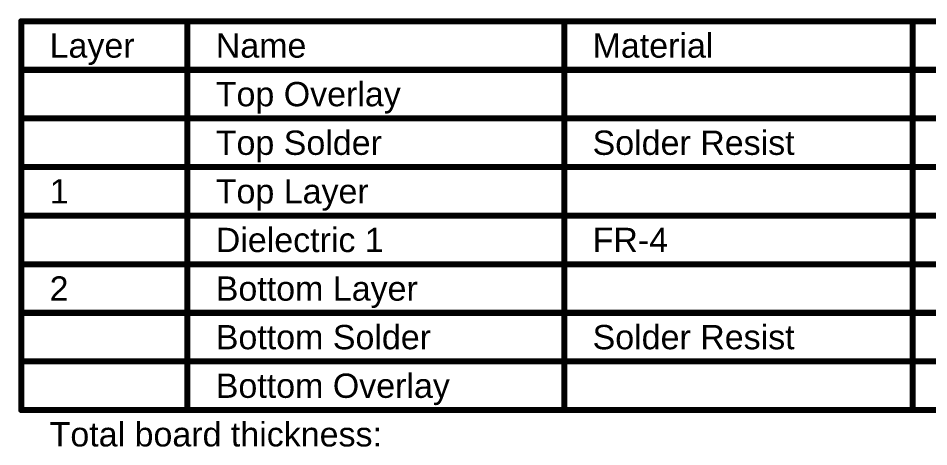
# Model space of a CAD drawing. Header units: millimetres. Extents: x -0.24 to 4.31, y 0 to 2.89.
# Drawn here: x -0.242 to 2.005, y 1.829 to 2.888 of the extents above; entities that cross this region are included whole.
import ezdxf

# ---------------------------------------------------------------- set-up
doc = ezdxf.new("R2010")
doc.units = ezdxf.units.MM
doc.header["$MEASUREMENT"] = 0
doc.layers.add('Mechanical1', color=6, linetype='Continuous')
doc.styles.add('Arial', font='', dxfattribs={"height": 0.2})
doc.styles.get('Arial').set_extended_font_data('Arial')

msp = doc.modelspace()

# ---------------------------------------------------------------- linework, layer by layer
at = {"layer": 'Mechanical1', "const_width": 0.015}
for points in [[(-0.2344, 2.88), (4.3044, 2.88)], [(-0.2344, 1.92), (-0.2344, 2.88)], [(0.1755, 1.92), (0.1755, 2.88)], [(1.1052, 1.92), (1.1052, 2.88)], [(1.965, 1.92), (1.965, 2.88)], [(-0.2344, 2.76), (4.3044, 2.76)], [(-0.2344, 2.64), (0.1755, 2.64)], [(0.1755, 2.64), (1.1052, 2.64)], [(1.1052, 2.64), (1.965, 2.64)], [(1.965, 2.64), (2.6148, 2.64)], [(-0.2344, 2.52), (0.1755, 2.52)], [(0.1755, 2.52), (1.1052, 2.52)], [(1.1052, 2.52), (1.965, 2.52)], [(1.965, 2.52), (2.6148, 2.52)], [(-0.2344, 2.4), (0.1755, 2.4)], [(0.1755, 2.4), (1.1052, 2.4)], [(1.1052, 2.4), (1.965, 2.4)], [(1.965, 2.4), (2.6148, 2.4)], [(-0.2344, 2.28), (0.1755, 2.28)], [(0.1755, 2.28), (1.1052, 2.28)], [(1.1052, 2.28), (1.965, 2.28)], [(1.965, 2.28), (2.6148, 2.28)], [(-0.2344, 2.16), (0.1755, 2.16)], [(0.1755, 2.16), (1.1052, 2.16)], [(1.1052, 2.16), (1.965, 2.16)], [(1.965, 2.16), (2.6148, 2.16)], [(-0.2344, 2.04), (0.1755, 2.04)], [(0.1755, 2.04), (1.1052, 2.04)], [(1.1052, 2.04), (1.965, 2.04)], [(1.965, 2.04), (2.6148, 2.04)], [(-0.2344, 1.92), (0.1755, 1.92)], [(0.1755, 1.92), (1.1052, 1.92)], [(1.1052, 1.92), (1.965, 1.92)], [(1.965, 1.92), (2.6148, 1.92)]]:
    msp.add_lwpolyline(points, dxfattribs=at)
at = {"layer": 'Mechanical1', "const_width": 0.0075}
for points in [[(-0.2382, 2.88, 1), (-0.2307, 2.88, 1)], [(-0.2382, 2.88, 1), (-0.2307, 2.88, 1)], [(0.1717, 2.88, 1), (0.1792, 2.88, 1)], [(1.1015, 2.88, 1), (1.109, 2.88, 1)], [(1.9612, 2.88, 1), (1.9688, 2.88, 1)], [(-0.2382, 2.76, 1), (-0.2307, 2.76, 1)], [(-0.2382, 2.64, 1), (-0.2307, 2.64, 1)], [(0.1717, 2.64, 1), (0.1792, 2.64, 1)], [(0.1717, 2.64, 1), (0.1792, 2.64, 1)], [(1.1015, 2.64, 1), (1.109, 2.64, 1)], [(1.1015, 2.64, 1), (1.109, 2.64, 1)], [(1.9612, 2.64, 1), (1.9688, 2.64, 1)], [(1.9612, 2.64, 1), (1.9688, 2.64, 1)], [(-0.2382, 2.52, 1), (-0.2307, 2.52, 1)], [(0.1717, 2.52, 1), (0.1792, 2.52, 1)], [(0.1717, 2.52, 1), (0.1792, 2.52, 1)], [(1.1015, 2.52, 1), (1.109, 2.52, 1)], [(1.1015, 2.52, 1), (1.109, 2.52, 1)], [(1.9612, 2.52, 1), (1.9688, 2.52, 1)], [(1.9612, 2.52, 1), (1.9688, 2.52, 1)], [(-0.2382, 2.4, 1), (-0.2307, 2.4, 1)], [(0.1717, 2.4, 1), (0.1792, 2.4, 1)], [(0.1717, 2.4, 1), (0.1792, 2.4, 1)], [(1.1015, 2.4, 1), (1.109, 2.4, 1)], [(1.1015, 2.4, 1), (1.109, 2.4, 1)], [(1.9612, 2.4, 1), (1.9688, 2.4, 1)], [(1.9612, 2.4, 1), (1.9688, 2.4, 1)], [(-0.2382, 2.28, 1), (-0.2307, 2.28, 1)], [(0.1717, 2.28, 1), (0.1792, 2.28, 1)], [(0.1717, 2.28, 1), (0.1792, 2.28, 1)], [(1.1015, 2.28, 1), (1.109, 2.28, 1)], [(1.1015, 2.28, 1), (1.109, 2.28, 1)], [(1.9612, 2.28, 1), (1.9688, 2.28, 1)], [(1.9612, 2.28, 1), (1.9688, 2.28, 1)], [(-0.2382, 2.16, 1), (-0.2307, 2.16, 1)], [(0.1717, 2.16, 1), (0.1792, 2.16, 1)], [(0.1717, 2.16, 1), (0.1792, 2.16, 1)], [(1.1015, 2.16, 1), (1.109, 2.16, 1)], [(1.1015, 2.16, 1), (1.109, 2.16, 1)], [(1.9612, 2.16, 1), (1.9688, 2.16, 1)], [(1.9612, 2.16, 1), (1.9688, 2.16, 1)], [(-0.2382, 2.04, 1), (-0.2307, 2.04, 1)], [(0.1717, 2.04, 1), (0.1792, 2.04, 1)], [(0.1717, 2.04, 1), (0.1792, 2.04, 1)], [(1.1015, 2.04, 1), (1.109, 2.04, 1)], [(1.1015, 2.04, 1), (1.109, 2.04, 1)], [(1.9612, 2.04, 1), (1.9688, 2.04, 1)], [(1.9612, 2.04, 1), (1.9688, 2.04, 1)], [(-0.2382, 1.92, 1), (-0.2307, 1.92, 1)], [(-0.2382, 1.92, 1), (-0.2307, 1.92, 1)], [(0.1717, 1.92, 1), (0.1792, 1.92, 1)], [(0.1717, 1.92, 1), (0.1792, 1.92, 1)], [(0.1717, 1.92, 1), (0.1792, 1.92, 1)], [(1.1015, 1.92, 1), (1.109, 1.92, 1)], [(1.1015, 1.92, 1), (1.109, 1.92, 1)], [(1.1015, 1.92, 1), (1.109, 1.92, 1)], [(1.9612, 1.92, 1), (1.9688, 1.92, 1)], [(1.9612, 1.92, 1), (1.9688, 1.92, 1)], [(1.9612, 1.92, 1), (1.9688, 1.92, 1)]]:
    msp.add_lwpolyline(points, format="xyb", close=True, dxfattribs=at)

# ---------------------------------------------------------------- texts
at = {"layer": 'Mechanical1', "style": 'Arial'}
for s, p in [('Layer', (-0.1644, 2.79)), ('Name', (0.2455, 2.79)), ('Material', (1.1752, 2.79)), ('Top Overlay', (0.2455, 2.67)), ('Top Solder', (0.2455, 2.55)), ('Solder Resist', (1.1752, 2.55)), ('1', (-0.1644, 2.43)), ('Top Layer', (0.2455, 2.43)), ('Dielectric 1', (0.2455, 2.31)), ('FR-4', (1.1752, 2.31)), ('2', (-0.1644, 2.19)), ('Bottom Layer', (0.2455, 2.19)), ('Bottom Solder', (0.2455, 2.07)), ('Solder Resist', (1.1752, 2.07)), ('Bottom Overlay', (0.2455, 1.95)), ('Total board thickness:', (-0.1644, 1.83))]:
    msp.add_text(s, height=0.06, dxfattribs=at).set_placement(p)

doc.saveas('drawing.dxf')
